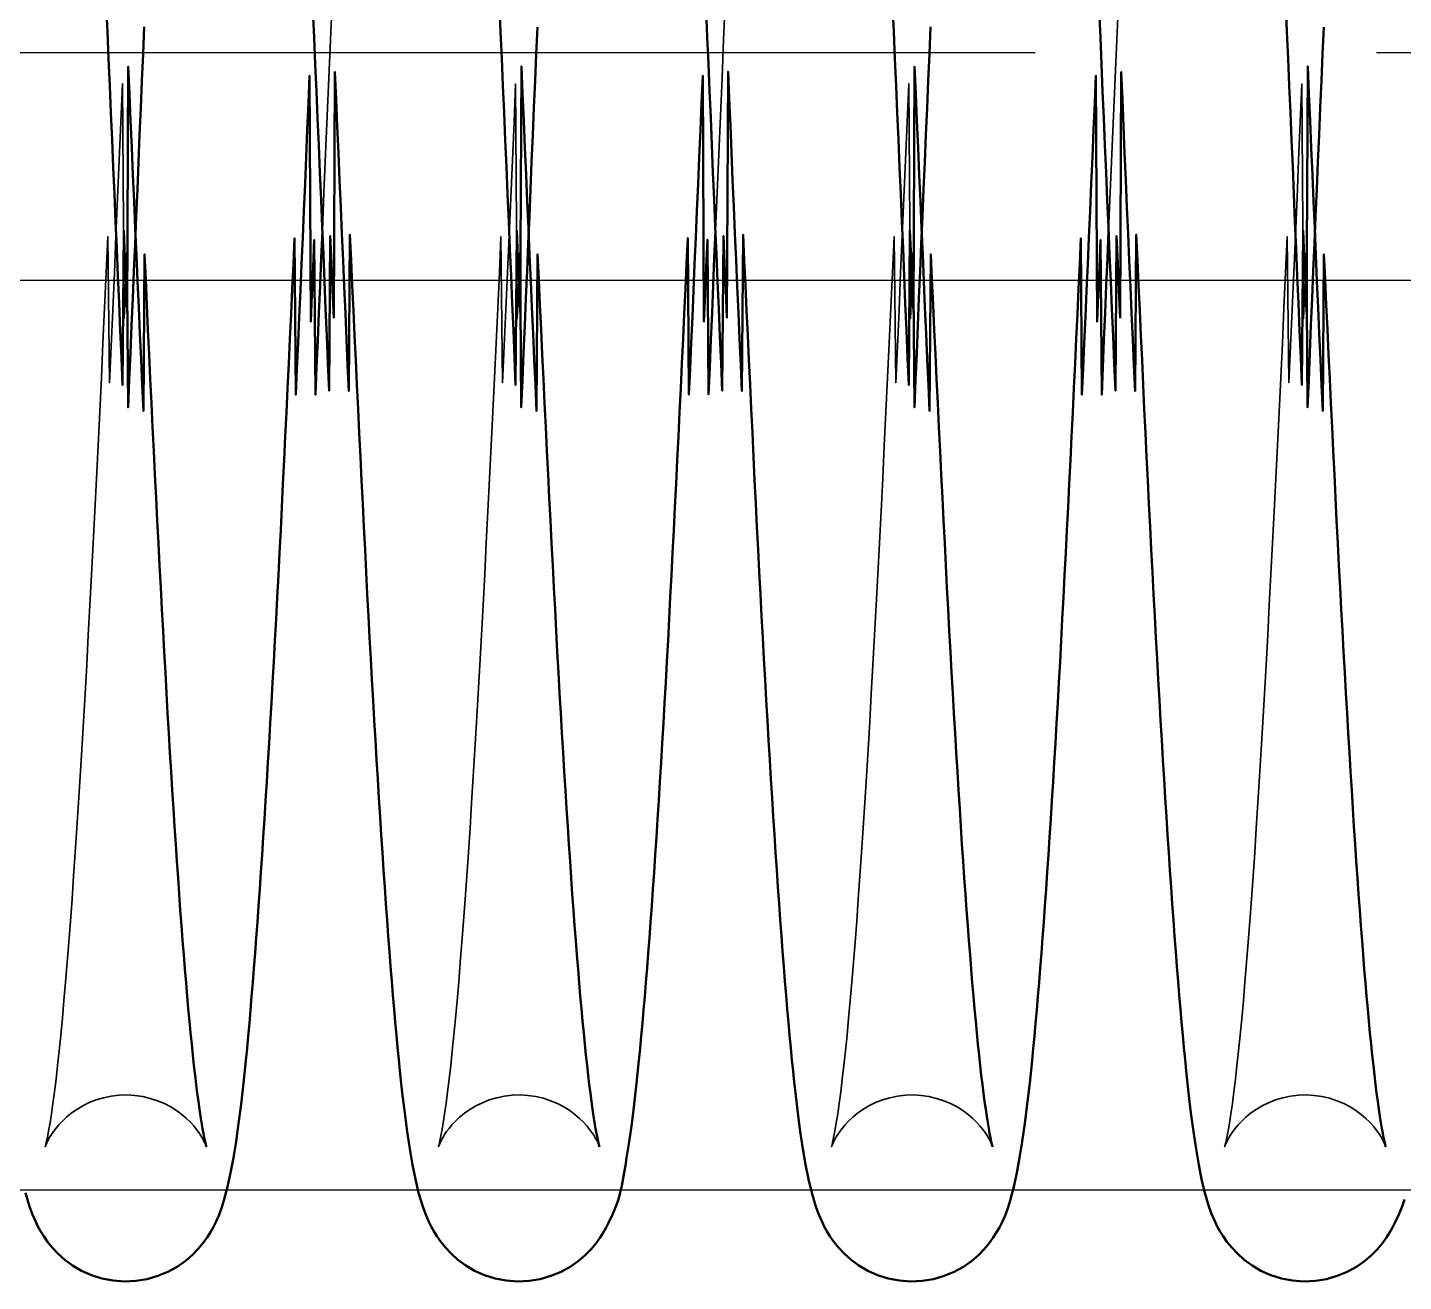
# Model space of a CAD drawing. Header units: millimetres. Extents: x 1448 to 104164, y -19509 to -89.
# Drawn here: x 81148.2 to 81208.6, y -3056.7 to -3001.5 of the extents above; entities that cross this region are included whole.
import ezdxf

# ---------------------------------------------------------------- set-up
doc = ezdxf.new("R2010")
doc.units = ezdxf.units.MM
doc.header["$LTSCALE"] = 60
doc.header["$MEASUREMENT"] = 0
doc.linetypes.add('CENTER', pattern=[2, 1.25, -0.25, 0.25, -0.25])
doc.layers.get('0').update_dxf_attribs({"linetype": 'CONTINUOUS'})
doc.layers.add('cen', color=14, linetype='CONTINUOUS')
doc.layers.add('가려진 것(ISO)', color=7, linetype='CONTINUOUS', lineweight=35)
doc.layers.add('가시적인 것(ISO)', color=7, linetype='CONTINUOUS', lineweight=50)

# ---------------------------------------------------------------- blocks, each defined once
blk = doc.blocks.new('토션스프링1')
at = {"layer": '가려진 것(ISO)', "flags": 128}
for points in [[(21462696.694, -50955456.939), (21462696.622, -50955458.591), (21462696.551, -50955460.254), (21462696.479, -50955461.926), (21462696.407, -50955463.606), (21462696.335, -50955465.292), (21462696.264, -50955466.982)], [(21462713.97, -50955456.936), (21462713.898, -50955458.59), (21462713.826, -50955460.254), (21462713.755, -50955461.927), (21462713.683, -50955463.607), (21462713.611, -50955465.293), (21462713.539, -50955466.981)], [(21462731.246, -50955456.939), (21462731.174, -50955458.591), (21462731.102, -50955460.254), (21462731.03, -50955461.926), (21462730.959, -50955463.606), (21462730.887, -50955465.292), (21462730.815, -50955466.982)], [(21462691.166, -50955507.244), (21462691.161, -50955507.229), (21462691.142, -50955507.177), (21462691.101, -50955507.083), (21462691.03, -50955506.94), (21462690.979, -50955506.847), (21462690.915, -50955506.739), (21462690.834, -50955506.617), (21462690.733, -50955506.478), (21462690.61, -50955506.326), (21462690.463, -50955506.163), (21462690.29, -50955505.994), (21462690.088, -50955505.822), (21462689.858, -50955505.652), (21462689.602, -50955505.491), (21462689.322, -50955505.344), (21462689.021, -50955505.217), (21462688.702, -50955505.114), (21462688.369, -50955505.035), (21462688.026, -50955504.985), (21462687.679, -50955504.965), (21462687.332, -50955504.976), (21462686.987, -50955505.017), (21462686.65, -50955505.086), (21462686.327, -50955505.182), (21462686.021, -50955505.303), (21462685.734, -50955505.445), (21462685.469, -50955505.602), (21462685.231, -50955505.768), (21462685.021, -50955505.94), (21462684.839, -50955506.111), (21462684.684, -50955506.277), (21462684.554, -50955506.432), (21462684.447, -50955506.572), (21462684.359, -50955506.699), (21462684.288, -50955506.811), (21462684.233, -50955506.91), (21462684.158, -50955507.065), (21462684.114, -50955507.166), (21462684.092, -50955507.224), (21462684.085, -50955507.244), (21462684.088, -50955507.234), (21462684.099, -50955507.197), (21462684.114, -50955507.137), (21462684.132, -50955507.056), (21462684.179, -50955506.837), (21462684.235, -50955506.547), (21462684.297, -50955506.195), (21462684.361, -50955505.788), (21462684.426, -50955505.333), (21462684.492, -50955504.827), (21462684.56, -50955504.272), (21462684.628, -50955503.671), (21462684.697, -50955503.023), (21462684.767, -50955502.331), (21462684.838, -50955501.596), (21462684.908, -50955500.819), (21462684.98, -50955500.001), (21462685.051, -50955499.144), (21462685.122, -50955498.25), (21462685.193, -50955497.319), (21462685.264, -50955496.353), (21462685.335, -50955495.347), (21462685.406, -50955494.304), (21462685.478, -50955493.225), (21462685.549, -50955492.111), (21462685.62, -50955490.962), (21462685.692, -50955489.781), (21462685.764, -50955488.569), (21462685.835, -50955487.327), (21462685.907, -50955486.056), (21462685.978, -50955484.757), (21462686.05, -50955483.432), (21462686.121, -50955482.082), (21462686.193, -50955480.705), (21462686.264, -50955479.3), (21462686.336, -50955477.869), (21462686.407, -50955476.413), (21462686.479, -50955474.934), (21462686.551, -50955473.433), (21462686.623, -50955471.913), (21462686.694, -50955470.373), (21462686.766, -50955468.817), (21462686.838, -50955467.245), (21462686.909, -50955473.659), (21462686.981, -50955472.061), (21462687.052, -50955470.451), (21462687.123, -50955468.826), (21462687.195, -50955467.186), (21462687.267, -50955465.534), (21462687.338, -50955463.871), (21462687.41, -50955462.2), (21462687.482, -50955460.521), (21462687.554, -50955470.836), (21462687.626, -50955469.147)], [(21462708.442, -50955507.244), (21462708.437, -50955507.229), (21462708.418, -50955507.177), (21462708.377, -50955507.083), (21462708.306, -50955506.94), (21462708.255, -50955506.847), (21462708.19, -50955506.739), (21462708.109, -50955506.616), (21462708.009, -50955506.478), (21462707.886, -50955506.325), (21462707.738, -50955506.162), (21462707.565, -50955505.993), (21462707.364, -50955505.821), (21462707.133, -50955505.652), (21462706.877, -50955505.491), (21462706.596, -50955505.344), (21462706.296, -50955505.217), (21462705.977, -50955505.113), (21462705.643, -50955505.035), (21462705.3, -50955504.985), (21462704.953, -50955504.965), (21462704.606, -50955504.976), (21462704.261, -50955505.017), (21462703.924, -50955505.087), (21462703.601, -50955505.183), (21462703.294, -50955505.304), (21462703.008, -50955505.445), (21462702.744, -50955505.603), (21462702.505, -50955505.77), (21462702.295, -50955505.941), (21462702.113, -50955506.112), (21462701.958, -50955506.278), (21462701.829, -50955506.433), (21462701.722, -50955506.574), (21462701.635, -50955506.702), (21462701.566, -50955506.815), (21462701.511, -50955506.913), (21462701.434, -50955507.065), (21462701.39, -50955507.166), (21462701.368, -50955507.223), (21462701.361, -50955507.244), (21462701.364, -50955507.234), (21462701.375, -50955507.197), (21462701.39, -50955507.136), (21462701.41, -50955507.055), (21462701.456, -50955506.836), (21462701.511, -50955506.549), (21462701.571, -50955506.199), (21462701.636, -50955505.792), (21462701.702, -50955505.333), (21462701.769, -50955504.828), (21462701.836, -50955504.275), (21462701.904, -50955503.674), (21462701.973, -50955503.027), (21462702.043, -50955502.336), (21462702.113, -50955501.601), (21462702.184, -50955500.825), (21462702.255, -50955500.007), (21462702.326, -50955499.15), (21462702.397, -50955498.254), (21462702.468, -50955497.322), (21462702.54, -50955496.353), (21462702.611, -50955495.35), (21462702.682, -50955494.31), (21462702.753, -50955493.232), (21462702.824, -50955492.119), (21462702.896, -50955490.971), (21462702.967, -50955489.79), (21462703.039, -50955488.577), (21462703.111, -50955487.333), (21462703.182, -50955486.061), (21462703.254, -50955484.76), (21462703.326, -50955483.433), (21462703.397, -50955482.08), (21462703.468, -50955480.703), (21462703.54, -50955479.301), (21462703.611, -50955477.873), (21462703.683, -50955476.418), (21462703.755, -50955474.94), (21462703.826, -50955473.44), (21462703.898, -50955471.919), (21462703.97, -50955470.378), (21462704.042, -50955468.82), (21462704.113, -50955467.246), (21462704.185, -50955473.657), (21462704.257, -50955472.056), (21462704.328, -50955470.443), (21462704.399, -50955468.82), (21462704.471, -50955467.183), (21462704.543, -50955465.534), (21462704.614, -50955463.872), (21462704.686, -50955462.202), (21462704.758, -50955460.523), (21462704.83, -50955470.837), (21462704.901, -50955469.147)], [(21462725.718, -50955507.244), (21462725.713, -50955507.229), (21462725.693, -50955507.177), (21462725.652, -50955507.083), (21462725.582, -50955506.94), (21462725.531, -50955506.847), (21462725.466, -50955506.739), (21462725.385, -50955506.617), (21462725.285, -50955506.478), (21462725.162, -50955506.326), (21462725.015, -50955506.163), (21462724.842, -50955505.994), (21462724.64, -50955505.822), (21462724.409, -50955505.652), (21462724.153, -50955505.491), (21462723.873, -50955505.344), (21462723.573, -50955505.217), (21462723.254, -50955505.114), (21462722.92, -50955505.035), (21462722.578, -50955504.985), (21462722.231, -50955504.965), (21462721.883, -50955504.976), (21462721.539, -50955505.017), (21462721.202, -50955505.086), (21462720.878, -50955505.182), (21462720.572, -50955505.303), (21462720.285, -50955505.445), (21462720.021, -50955505.602), (21462719.782, -50955505.768), (21462719.573, -50955505.94), (21462719.39, -50955506.111), (21462719.235, -50955506.277), (21462719.105, -50955506.432), (21462718.998, -50955506.572), (21462718.91, -50955506.699), (21462718.84, -50955506.811), (21462718.785, -50955506.91), (21462718.709, -50955507.065), (21462718.666, -50955507.166), (21462718.644, -50955507.224), (21462718.637, -50955507.244), (21462718.64, -50955507.234), (21462718.65, -50955507.197), (21462718.665, -50955507.137), (21462718.684, -50955507.056), (21462718.731, -50955506.837), (21462718.787, -50955506.547), (21462718.849, -50955506.195), (21462718.913, -50955505.788), (21462718.978, -50955505.333), (21462719.044, -50955504.827), (21462719.111, -50955504.272), (21462719.18, -50955503.671), (21462719.249, -50955503.023), (21462719.319, -50955502.331), (21462719.389, -50955501.596), (21462719.46, -50955500.819), (21462719.531, -50955500.001), (21462719.602, -50955499.144), (21462719.674, -50955498.25), (21462719.745, -50955497.319), (21462719.816, -50955496.353), (21462719.886, -50955495.347), (21462719.958, -50955494.304), (21462720.029, -50955493.225), (21462720.1, -50955492.111), (21462720.172, -50955490.962), (21462720.244, -50955489.781), (21462720.315, -50955488.569), (21462720.387, -50955487.327), (21462720.458, -50955486.056), (21462720.53, -50955484.757), (21462720.601, -50955483.432), (21462720.673, -50955482.082), (21462720.744, -50955480.705), (21462720.816, -50955479.3), (21462720.887, -50955477.869), (21462720.959, -50955476.413), (21462721.031, -50955474.934), (21462721.102, -50955473.433), (21462721.174, -50955471.913), (21462721.246, -50955470.373), (21462721.318, -50955468.817), (21462721.389, -50955467.245), (21462721.461, -50955473.659), (21462721.532, -50955472.061), (21462721.604, -50955470.451), (21462721.675, -50955468.826), (21462721.747, -50955467.186), (21462721.818, -50955465.534), (21462721.89, -50955463.871), (21462721.962, -50955462.2), (21462722.034, -50955460.521), (21462722.105, -50955470.836), (21462722.177, -50955469.147)], [(21462742.993, -50955507.244), (21462742.988, -50955507.229), (21462742.969, -50955507.177), (21462742.928, -50955507.083), (21462742.858, -50955506.94), (21462742.806, -50955506.847), (21462742.742, -50955506.739), (21462742.661, -50955506.616), (21462742.56, -50955506.478), (21462742.437, -50955506.325), (21462742.29, -50955506.162), (21462742.116, -50955505.993), (21462741.915, -50955505.821), (21462741.685, -50955505.652), (21462741.428, -50955505.491), (21462741.148, -50955505.344), (21462740.847, -50955505.217), (21462740.528, -50955505.113), (21462740.195, -50955505.035), (21462739.852, -50955504.985), (21462739.504, -50955504.965), (21462739.157, -50955504.976), (21462738.813, -50955505.017), (21462738.476, -50955505.087), (21462738.152, -50955505.183), (21462737.846, -50955505.304), (21462737.559, -50955505.445), (21462737.295, -50955505.603), (21462737.057, -50955505.77), (21462736.847, -50955505.941), (21462736.665, -50955506.112), (21462736.51, -50955506.278), (21462736.38, -50955506.433), (21462736.274, -50955506.574), (21462736.187, -50955506.702), (21462736.117, -50955506.815), (21462736.062, -50955506.913), (21462735.986, -50955507.065), (21462735.942, -50955507.166), (21462735.92, -50955507.223), (21462735.913, -50955507.244), (21462735.916, -50955507.234), (21462735.926, -50955507.197), (21462735.942, -50955507.136), (21462735.961, -50955507.055), (21462736.008, -50955506.836), (21462736.062, -50955506.549), (21462736.123, -50955506.199), (21462736.187, -50955505.792), (21462736.254, -50955505.333), (21462736.32, -50955504.828), (21462736.388, -50955504.275), (21462736.456, -50955503.674), (21462736.525, -50955503.027), (21462736.595, -50955502.336), (21462736.665, -50955501.601), (21462736.735, -50955500.825), (21462736.806, -50955500.007), (21462736.878, -50955499.15), (21462736.949, -50955498.254), (21462737.02, -50955497.322), (21462737.091, -50955496.353), (21462737.162, -50955495.35), (21462737.233, -50955494.31), (21462737.304, -50955493.232), (21462737.376, -50955492.119), (21462737.447, -50955490.971), (21462737.519, -50955489.79), (21462737.59, -50955488.577), (21462737.662, -50955487.333), (21462737.734, -50955486.061), (21462737.805, -50955484.76), (21462737.877, -50955483.433), (21462737.949, -50955482.08), (21462738.02, -50955480.703), (21462738.091, -50955479.301), (21462738.163, -50955477.873), (21462738.234, -50955476.418), (21462738.306, -50955474.94), (21462738.378, -50955473.44), (21462738.449, -50955471.919), (21462738.521, -50955470.378), (21462738.593, -50955468.82), (21462738.665, -50955467.246), (21462738.736, -50955473.657), (21462738.808, -50955472.056), (21462738.88, -50955470.443), (21462738.951, -50955468.82), (21462739.022, -50955467.183), (21462739.094, -50955465.534), (21462739.166, -50955463.872), (21462739.237, -50955462.202), (21462739.309, -50955460.523), (21462739.381, -50955470.837), (21462739.453, -50955469.147)]]:
    blk.add_lwpolyline(points, dxfattribs=at)
at = {"layer": '가시적인 것(ISO)', "flags": 128}
for points in [[(21462686.77, -50955457.062), (21462686.821, -50955458.238), (21462686.872, -50955459.419), (21462686.923, -50955460.603), (21462686.974, -50955461.792), (21462687.025, -50955462.983), (21462687.076, -50955464.177), (21462687.127, -50955465.372), (21462687.178, -50955466.569), (21462687.228, -50955467.766), (21462687.279, -50955468.964), (21462687.33, -50955470.161), (21462687.381, -50955471.359), (21462687.431, -50955472.559), (21462687.482, -50955473.761), (21462687.533, -50955466.962), (21462687.584, -50955468.164), (21462687.635, -50955469.365), (21462687.686, -50955470.564), (21462687.737, -50955459.762), (21462687.788, -50955460.956), (21462687.839, -50955462.148), (21462687.89, -50955463.336), (21462687.941, -50955464.519), (21462687.992, -50955465.698), (21462688.042, -50955466.871), (21462688.093, -50955468.037), (21462688.144, -50955469.197), (21462688.195, -50955470.349), (21462688.245, -50955471.494), (21462688.296, -50955472.634), (21462688.347, -50955473.768), (21462688.398, -50955474.895), (21462688.449, -50955468.016), (21462688.5, -50955469.129), (21462688.55, -50955470.234), (21462688.601, -50955471.33), (21462688.652, -50955472.417), (21462688.703, -50955473.494), (21462688.754, -50955474.561), (21462688.805, -50955475.618), (21462688.856, -50955476.662), (21462688.907, -50955477.695), (21462688.958, -50955478.715), (21462689.008, -50955479.722), (21462689.059, -50955480.716), (21462689.11, -50955481.695), (21462689.16, -50955482.662), (21462689.211, -50955483.616), (21462689.262, -50955484.558), (21462689.313, -50955485.486), (21462689.364, -50955486.401), (21462689.414, -50955487.302), (21462689.465, -50955488.187), (21462689.516, -50955489.058), (21462689.567, -50955489.913), (21462689.618, -50955490.752), (21462689.669, -50955491.575), (21462689.719, -50955492.38), (21462689.77, -50955493.168), (21462689.82, -50955493.939), (21462689.871, -50955494.69), (21462689.921, -50955495.423), (21462689.972, -50955496.137), (21462690.022, -50955496.834), (21462690.073, -50955497.512), (21462690.123, -50955498.172), (21462690.173, -50955498.813), (21462690.224, -50955499.434), (21462690.274, -50955500.037), (21462690.324, -50955500.619), (21462690.374, -50955501.181), (21462690.424, -50955501.721), (21462690.474, -50955502.241), (21462690.523, -50955502.739), (21462690.572, -50955503.214), (21462690.621, -50955503.667), (21462690.67, -50955504.097), (21462690.718, -50955504.505), (21462690.767, -50955504.89), (21462690.814, -50955505.251), (21462690.861, -50955505.587), (21462690.907, -50955505.898), (21462690.952, -50955506.18), (21462690.994, -50955506.435), (21462691.035, -50955506.66), (21462691.073, -50955506.854), (21462691.108, -50955507.014), (21462691.137, -50955507.137), (21462691.158, -50955507.216), (21462691.166, -50955507.244)], [(21462687.626, -50955469.147), (21462687.677, -50955467.947), (21462687.727, -50955474.745), (21462687.778, -50955473.544), (21462687.829, -50955472.344), (21462687.88, -50955471.145), (21462687.93, -50955469.947), (21462687.981, -50955468.75), (21462688.032, -50955467.551), (21462688.083, -50955466.353), (21462688.134, -50955465.156), (21462688.185, -50955463.96), (21462688.235, -50955462.766), (21462688.286, -50955461.575), (21462688.337, -50955460.387), (21462688.388, -50955459.203), (21462688.439, -50955458.023)], [(21462704.046, -50955457.057), (21462704.097, -50955458.232), (21462704.148, -50955459.413), (21462704.199, -50955460.597), (21462704.249, -50955461.786), (21462704.301, -50955462.978), (21462704.351, -50955464.173), (21462704.402, -50955465.37), (21462704.453, -50955466.568), (21462704.504, -50955467.767), (21462704.555, -50955468.966), (21462704.606, -50955470.165), (21462704.656, -50955471.363), (21462704.707, -50955472.561), (21462704.758, -50955473.761), (21462704.809, -50955466.961), (21462704.859, -50955468.161), (21462704.91, -50955469.361), (21462704.961, -50955470.559), (21462705.012, -50955459.756), (21462705.063, -50955460.951), (21462705.114, -50955462.142), (21462705.165, -50955463.331), (21462705.216, -50955464.515), (21462705.267, -50955465.694), (21462705.318, -50955466.868), (21462705.369, -50955468.036), (21462705.42, -50955469.198), (21462705.471, -50955470.352), (21462705.521, -50955471.499), (21462705.572, -50955472.637), (21462705.623, -50955473.77), (21462705.673, -50955474.895), (21462705.724, -50955468.014), (21462705.775, -50955469.126), (21462705.826, -50955470.23), (21462705.877, -50955471.326), (21462705.928, -50955472.413), (21462705.979, -50955473.49), (21462706.03, -50955474.557), (21462706.081, -50955475.613), (21462706.132, -50955476.659), (21462706.183, -50955477.692), (21462706.233, -50955478.714), (21462706.284, -50955479.722), (21462706.335, -50955480.718), (21462706.386, -50955481.699), (21462706.436, -50955482.666), (21462706.487, -50955483.619), (21462706.538, -50955484.559), (21462706.588, -50955485.486), (21462706.639, -50955486.4), (21462706.69, -50955487.3), (21462706.741, -50955488.185), (21462706.792, -50955489.055), (21462706.842, -50955489.91), (21462706.893, -50955490.749), (21462706.944, -50955491.572), (21462706.995, -50955492.378), (21462707.046, -50955493.166), (21462707.096, -50955493.937), (21462707.147, -50955494.69), (21462707.197, -50955495.425), (21462707.248, -50955496.14), (21462707.298, -50955496.836), (21462707.348, -50955497.513), (21462707.399, -50955498.172), (21462707.449, -50955498.813), (21462707.499, -50955499.434), (21462707.55, -50955500.036), (21462707.6, -50955500.618), (21462707.65, -50955501.18), (21462707.7, -50955501.72), (21462707.749, -50955502.24), (21462707.799, -50955502.738), (21462707.848, -50955503.214), (21462707.897, -50955503.667), (21462707.946, -50955504.098), (21462707.994, -50955504.505), (21462708.042, -50955504.889), (21462708.09, -50955505.25), (21462708.137, -50955505.587), (21462708.183, -50955505.897), (21462708.228, -50955506.181), (21462708.27, -50955506.435), (21462708.311, -50955506.66), (21462708.349, -50955506.854), (21462708.383, -50955507.014), (21462708.412, -50955507.137), (21462708.433, -50955507.216), (21462708.442, -50955507.244)], [(21462704.901, -50955469.147), (21462704.952, -50955467.946), (21462705.003, -50955474.743), (21462705.054, -50955473.54), (21462705.105, -50955472.338), (21462705.156, -50955471.136), (21462705.207, -50955469.936), (21462705.257, -50955468.738), (21462705.308, -50955467.543), (21462705.359, -50955466.347), (21462705.41, -50955465.152), (21462705.46, -50955463.958), (21462705.511, -50955462.766), (21462705.562, -50955461.575), (21462705.613, -50955460.388), (21462705.664, -50955459.204), (21462705.715, -50955458.024)], [(21462721.322, -50955457.062), (21462721.373, -50955458.238), (21462721.424, -50955459.419), (21462721.475, -50955460.603), (21462721.525, -50955461.792), (21462721.576, -50955462.983), (21462721.627, -50955464.177), (21462721.678, -50955465.372), (21462721.729, -50955466.569), (21462721.78, -50955467.766), (21462721.831, -50955468.964), (21462721.881, -50955470.161), (21462721.932, -50955471.359), (21462721.983, -50955472.559), (21462722.034, -50955473.761), (21462722.085, -50955466.962), (21462722.135, -50955468.164), (21462722.186, -50955469.365), (21462722.237, -50955470.564), (21462722.288, -50955459.762), (21462722.339, -50955460.956), (21462722.39, -50955462.148), (21462722.441, -50955463.336), (21462722.492, -50955464.519), (21462722.543, -50955465.698), (21462722.594, -50955466.871), (21462722.645, -50955468.037), (21462722.695, -50955469.197), (21462722.746, -50955470.349), (21462722.797, -50955471.494), (21462722.848, -50955472.634), (21462722.898, -50955473.768), (21462722.949, -50955474.895), (21462723, -50955468.016), (21462723.051, -50955469.129), (21462723.102, -50955470.234), (21462723.153, -50955471.33), (21462723.204, -50955472.417), (21462723.255, -50955473.494), (21462723.306, -50955474.561), (21462723.357, -50955475.618), (21462723.408, -50955476.662), (21462723.458, -50955477.695), (21462723.509, -50955478.715), (21462723.56, -50955479.722), (21462723.611, -50955480.716), (21462723.661, -50955481.695), (21462723.712, -50955482.662), (21462723.763, -50955483.616), (21462723.813, -50955484.558), (21462723.864, -50955485.486), (21462723.915, -50955486.401), (21462723.966, -50955487.302), (21462724.017, -50955488.187), (21462724.068, -50955489.058), (21462724.118, -50955489.913), (21462724.169, -50955490.752), (21462724.22, -50955491.575), (21462724.271, -50955492.38), (21462724.321, -50955493.168), (21462724.372, -50955493.939), (21462724.423, -50955494.69), (21462724.473, -50955495.423), (21462724.523, -50955496.137), (21462724.574, -50955496.834), (21462724.624, -50955497.512), (21462724.674, -50955498.172), (21462724.725, -50955498.813), (21462724.775, -50955499.434), (21462724.826, -50955500.037), (21462724.876, -50955500.619), (21462724.926, -50955501.181), (21462724.976, -50955501.721), (21462725.025, -50955502.241), (21462725.075, -50955502.739), (21462725.124, -50955503.214), (21462725.173, -50955503.667), (21462725.221, -50955504.097), (21462725.27, -50955504.505), (21462725.318, -50955504.89), (21462725.366, -50955505.251), (21462725.413, -50955505.587), (21462725.459, -50955505.898), (21462725.503, -50955506.18), (21462725.546, -50955506.435), (21462725.586, -50955506.66), (21462725.625, -50955506.854), (21462725.659, -50955507.014), (21462725.688, -50955507.137), (21462725.709, -50955507.216), (21462725.718, -50955507.244)], [(21462722.177, -50955469.147), (21462722.228, -50955467.947), (21462722.279, -50955474.745), (21462722.33, -50955473.544), (21462722.381, -50955472.344), (21462722.431, -50955471.145), (21462722.482, -50955469.947), (21462722.533, -50955468.75), (21462722.583, -50955467.551), (21462722.634, -50955466.353), (21462722.685, -50955465.156), (21462722.736, -50955463.96), (21462722.787, -50955462.766), (21462722.838, -50955461.575), (21462722.889, -50955460.387), (21462722.94, -50955459.203), (21462722.991, -50955458.023)], [(21462738.597, -50955457.057), (21462738.648, -50955458.232), (21462738.699, -50955459.413), (21462738.75, -50955460.597), (21462738.801, -50955461.786), (21462738.852, -50955462.978), (21462738.903, -50955464.173), (21462738.954, -50955465.37), (21462739.005, -50955466.568), (21462739.056, -50955467.767), (21462739.106, -50955468.966), (21462739.157, -50955470.165), (21462739.208, -50955471.363), (21462739.259, -50955472.561), (21462739.309, -50955473.761), (21462739.36, -50955466.961), (21462739.411, -50955468.161), (21462739.462, -50955469.361), (21462739.513, -50955470.559), (21462739.564, -50955459.756), (21462739.615, -50955460.951), (21462739.666, -50955462.142), (21462739.717, -50955463.331), (21462739.768, -50955464.515), (21462739.819, -50955465.694), (21462739.87, -50955466.868), (21462739.92, -50955468.036), (21462739.971, -50955469.198), (21462740.022, -50955470.352), (21462740.073, -50955471.499), (21462740.123, -50955472.637), (21462740.174, -50955473.77), (21462740.225, -50955474.895), (21462740.276, -50955468.014), (21462740.327, -50955469.126), (21462740.378, -50955470.23), (21462740.428, -50955471.326), (21462740.479, -50955472.413), (21462740.53, -50955473.49), (21462740.581, -50955474.557), (21462740.632, -50955475.613), (21462740.683, -50955476.659), (21462740.734, -50955477.692), (21462740.785, -50955478.714), (21462740.836, -50955479.722), (21462740.887, -50955480.718), (21462740.937, -50955481.699), (21462740.988, -50955482.666), (21462741.039, -50955483.619), (21462741.089, -50955484.559), (21462741.14, -50955485.486), (21462741.191, -50955486.4), (21462741.242, -50955487.3), (21462741.292, -50955488.185), (21462741.343, -50955489.055), (21462741.394, -50955489.91), (21462741.445, -50955490.749), (21462741.496, -50955491.572), (21462741.546, -50955492.378), (21462741.597, -50955493.166), (21462741.648, -50955493.937), (21462741.698, -50955494.69), (21462741.749, -50955495.425), (21462741.799, -50955496.14), (21462741.85, -50955496.836), (21462741.9, -50955497.513), (21462741.95, -50955498.172), (21462742.001, -50955498.813), (21462742.051, -50955499.434), (21462742.101, -50955500.036), (21462742.151, -50955500.618), (21462742.201, -50955501.18), (21462742.251, -50955501.72), (21462742.301, -50955502.24), (21462742.35, -50955502.738), (21462742.4, -50955503.214), (21462742.449, -50955503.667), (21462742.497, -50955504.098), (21462742.545, -50955504.505), (21462742.593, -50955504.889), (21462742.641, -50955505.25), (21462742.688, -50955505.587), (21462742.734, -50955505.897), (21462742.779, -50955506.181), (21462742.822, -50955506.435), (21462742.862, -50955506.66), (21462742.9, -50955506.854), (21462742.935, -50955507.014), (21462742.964, -50955507.137), (21462742.985, -50955507.216), (21462742.993, -50955507.244)], [(21462739.453, -50955469.147), (21462739.504, -50955467.946), (21462739.555, -50955474.743), (21462739.606, -50955473.54), (21462739.657, -50955472.338), (21462739.707, -50955471.136), (21462739.758, -50955469.936), (21462739.809, -50955468.738), (21462739.86, -50955467.543), (21462739.91, -50955466.347), (21462739.961, -50955465.152), (21462740.012, -50955463.958), (21462740.063, -50955462.766), (21462740.114, -50955461.575), (21462740.165, -50955460.388), (21462740.216, -50955459.204), (21462740.267, -50955458.024)], [(21462696.264, -50955466.982), (21462696.213, -50955468.182), (21462696.162, -50955469.384), (21462696.111, -50955470.585), (21462696.06, -50955471.786), (21462696.009, -50955472.986), (21462695.959, -50955474.184), (21462695.908, -50955467.38), (21462695.857, -50955468.578), (21462695.806, -50955469.775), (21462695.756, -50955470.971), (21462695.705, -50955460.166), (21462695.654, -50955461.359), (21462695.603, -50955462.55), (21462695.552, -50955463.738), (21462695.501, -50955464.921), (21462695.45, -50955466.101), (21462695.399, -50955467.276), (21462695.348, -50955468.445), (21462695.297, -50955469.608), (21462695.246, -50955470.765), (21462695.195, -50955471.914), (21462695.145, -50955473.055), (21462695.094, -50955474.188), (21462695.043, -50955467.312), (21462694.992, -50955468.428), (21462694.942, -50955469.537), (21462694.891, -50955470.639), (21462694.84, -50955471.733), (21462694.789, -50955472.819), (21462694.738, -50955473.895), (21462694.687, -50955474.962), (21462694.636, -50955476.019), (21462694.585, -50955477.065), (21462694.534, -50955478.1), (21462694.483, -50955479.124), (21462694.432, -50955480.136), (21462694.381, -50955481.134), (21462694.33, -50955482.12), (21462694.279, -50955483.092), (21462694.229, -50955484.049), (21462694.178, -50955484.992), (21462694.127, -50955485.92), (21462694.076, -50955486.835), (21462694.025, -50955487.736), (21462693.975, -50955488.623), (21462693.924, -50955489.496), (21462693.873, -50955490.355), (21462693.822, -50955491.198), (21462693.77, -50955492.027), (21462693.719, -50955492.839), (21462693.668, -50955493.636), (21462693.617, -50955494.416), (21462693.566, -50955495.179), (21462693.514, -50955495.925), (21462693.463, -50955496.654), (21462693.412, -50955497.364), (21462693.361, -50955498.057), (21462693.31, -50955498.731), (21462693.258, -50955499.385), (21462693.207, -50955500.021), (21462693.156, -50955500.638), (21462693.105, -50955501.236), (21462693.055, -50955501.815), (21462693.004, -50955502.377), (21462692.953, -50955502.92), (21462692.901, -50955503.445), (21462692.797, -50955504.441), (21462692.692, -50955505.366), (21462692.583, -50955506.223), (21462692.471, -50955507.011), (21462692.355, -50955507.733), (21462692.234, -50955508.389), (21462692.102, -50955508.999), (21462691.94, -50955509.597), (21462691.844, -50955509.904), (21462691.726, -50955510.23), (21462691.565, -50955510.591), (21462691.463, -50955510.79), (21462691.341, -50955511.002), (21462691.196, -50955511.232), (21462691.018, -50955511.478), (21462690.803, -50955511.735), (21462690.543, -50955512.001), (21462690.235, -50955512.264), (21462689.88, -50955512.513), (21462689.476, -50955512.736), (21462689.035, -50955512.921), (21462688.564, -50955513.059), (21462688.072, -50955513.14), (21462687.568, -50955513.163), (21462687.067, -50955513.127), (21462686.579, -50955513.032), (21462686.113, -50955512.883), (21462685.68, -50955512.689), (21462685.289, -50955512.46), (21462684.943, -50955512.205), (21462684.645, -50955511.94), (21462684.396, -50955511.676), (21462684.19, -50955511.42), (21462684.02, -50955511.178), (21462683.881, -50955510.952), (21462683.765, -50955510.743), (21462683.668, -50955510.548), (21462683.516, -50955510.193), (21462683.396, -50955509.868), (21462683.215, -50955509.263)], [(21462713.539, -50955466.981), (21462713.488, -50955468.181), (21462713.437, -50955469.381), (21462713.387, -50955470.581), (21462713.336, -50955471.78), (21462713.285, -50955472.977), (21462713.235, -50955474.175), (21462713.184, -50955467.374), (21462713.133, -50955468.573), (21462713.082, -50955469.772), (21462713.031, -50955470.97), (21462712.98, -50955460.166), (21462712.929, -50955461.36), (21462712.878, -50955462.551), (21462712.827, -50955463.739), (21462712.776, -50955464.923), (21462712.726, -50955466.102), (21462712.675, -50955467.276), (21462712.624, -50955468.445), (21462712.573, -50955469.607), (21462712.522, -50955470.761), (21462712.471, -50955471.909), (21462712.421, -50955473.048), (21462712.37, -50955474.179), (21462712.319, -50955467.304), (21462712.268, -50955468.422), (21462712.218, -50955469.533), (21462712.167, -50955470.636), (21462712.116, -50955471.732), (21462712.065, -50955472.818), (21462712.014, -50955473.895), (21462711.963, -50955474.963), (21462711.912, -50955476.02), (21462711.861, -50955477.066), (21462711.81, -50955478.101), (21462711.759, -50955479.125), (21462711.708, -50955480.135), (21462711.657, -50955481.133), (21462711.606, -50955482.117), (21462711.555, -50955483.087), (21462711.505, -50955484.043), (21462711.454, -50955484.985), (21462711.403, -50955485.914), (21462711.352, -50955486.83), (21462711.301, -50955487.732), (21462711.25, -50955488.621), (21462711.199, -50955489.495), (21462711.148, -50955490.354), (21462711.097, -50955491.198), (21462711.046, -50955492.027), (21462710.995, -50955492.84), (21462710.944, -50955493.637), (21462710.893, -50955494.417), (21462710.841, -50955495.18), (21462710.79, -50955495.925), (21462710.739, -50955496.653), (21462710.688, -50955497.363), (21462710.637, -50955498.054), (21462710.586, -50955498.726), (21462710.535, -50955499.38), (21462710.484, -50955500.015), (21462710.433, -50955500.632), (21462710.382, -50955501.231), (21462710.331, -50955501.812), (21462710.279, -50955502.375), (21462710.228, -50955502.92), (21462710.176, -50955503.446), (21462710.071, -50955504.446), (21462709.965, -50955505.374), (21462709.856, -50955506.232), (21462709.745, -50955507.018), (21462709.631, -50955507.733), (21462709.579, -50955508.059), (21462709.532, -50955508.367), (21462709.426, -50955508.956), (21462709.357, -50955509.251), (21462709.27, -50955509.554), (21462709.158, -50955509.874), (21462709.017, -50955510.216), (21462708.841, -50955510.588), (21462708.738, -50955510.788), (21462708.618, -50955511.002), (21462708.472, -50955511.234), (21462708.294, -50955511.479), (21462708.078, -50955511.736), (21462707.818, -50955512.001), (21462707.51, -50955512.264), (21462707.155, -50955512.513), (21462706.753, -50955512.736), (21462706.31, -50955512.921), (21462705.839, -50955513.059), (21462705.348, -50955513.14), (21462704.844, -50955513.163), (21462704.343, -50955513.127), (21462703.855, -50955513.032), (21462703.389, -50955512.883), (21462702.955, -50955512.689), (21462702.564, -50955512.46), (21462702.219, -50955512.206), (21462701.921, -50955511.94), (21462701.672, -50955511.675), (21462701.465, -50955511.42), (21462701.296, -50955511.178), (21462701.156, -50955510.952), (21462701.041, -50955510.743), (21462700.944, -50955510.548), (21462700.791, -50955510.193), (21462700.673, -50955509.869), (21462700.49, -50955509.262), (21462700.35, -50955508.665), (21462700.224, -50955508.03), (21462700.105, -50955507.335), (21462699.991, -50955506.578), (21462699.883, -50955505.757), (21462699.777, -50955504.868), (21462699.674, -50955503.91), (21462699.623, -50955503.403), (21462699.572, -50955502.878), (21462699.521, -50955502.334), (21462699.469, -50955501.77), (21462699.418, -50955501.187), (21462699.366, -50955500.584), (21462699.315, -50955499.962), (21462699.263, -50955499.32), (21462699.212, -50955498.659), (21462699.161, -50955497.979), (21462699.109, -50955497.281), (21462699.058, -50955496.566), (21462699.006, -50955495.833), (21462698.955, -50955495.082), (21462698.904, -50955494.315), (21462698.852, -50955493.531), (21462698.801, -50955492.731), (21462698.75, -50955491.915), (21462698.699, -50955491.084), (21462698.647, -50955490.237), (21462698.596, -50955489.376), (21462698.545, -50955488.501), (21462698.494, -50955487.611), (21462698.444, -50955486.708), (21462698.393, -50955485.791), (21462698.342, -50955484.861), (21462698.291, -50955483.917), (21462698.24, -50955482.957), (21462698.19, -50955481.984), (21462698.139, -50955480.996), (21462698.088, -50955479.996), (21462698.037, -50955478.982), (21462697.986, -50955477.957), (21462697.935, -50955476.92), (21462697.884, -50955475.872), (21462697.833, -50955474.813), (21462697.782, -50955473.745), (21462697.731, -50955472.667), (21462697.68, -50955471.579), (21462697.629, -50955470.484), (21462697.578, -50955469.38), (21462697.527, -50955468.269), (21462697.477, -50955467.151), (21462697.426, -50955474.027), (21462697.375, -50955472.893), (21462697.324, -50955471.752), (21462697.274, -50955470.602), (21462697.223, -50955469.445), (21462697.172, -50955468.281), (21462697.121, -50955467.111), (21462697.07, -50955465.936), (21462697.019, -50955464.756), (21462696.968, -50955463.571), (21462696.917, -50955462.383), (21462696.866, -50955461.191), (21462696.815, -50955459.997), (21462696.764, -50955470.801), (21462696.713, -50955469.604), (21462696.663, -50955468.406), (21462696.612, -50955467.208), (21462696.561, -50955474.011), (21462696.51, -50955472.814), (21462696.46, -50955471.615), (21462696.409, -50955470.414), (21462696.358, -50955469.213), (21462696.307, -50955468.013), (21462696.256, -50955466.812), (21462696.205, -50955465.613), (21462696.154, -50955464.416), (21462696.103, -50955463.221), (21462696.052, -50955462.029), (21462696.001, -50955460.841), (21462695.951, -50955459.657), (21462695.9, -50955458.479), (21462695.849, -50955457.305)], [(21462730.815, -50955466.982), (21462730.764, -50955468.182), (21462730.713, -50955469.384), (21462730.662, -50955470.585), (21462730.611, -50955471.786), (21462730.561, -50955472.986), (21462730.51, -50955474.184), (21462730.459, -50955467.38), (21462730.409, -50955468.578), (21462730.358, -50955469.775), (21462730.307, -50955470.971), (21462730.256, -50955460.166), (21462730.205, -50955461.359), (21462730.154, -50955462.55), (21462730.103, -50955463.738), (21462730.052, -50955464.921), (21462730.001, -50955466.101), (21462729.95, -50955467.276), (21462729.899, -50955468.445), (21462729.849, -50955469.608), (21462729.798, -50955470.765), (21462729.747, -50955471.914), (21462729.696, -50955473.055), (21462729.645, -50955474.188), (21462729.595, -50955467.312), (21462729.544, -50955468.428), (21462729.493, -50955469.537), (21462729.442, -50955470.639), (21462729.391, -50955471.733), (21462729.341, -50955472.819), (21462729.29, -50955473.895), (21462729.239, -50955474.962), (21462729.188, -50955476.019), (21462729.137, -50955477.065), (21462729.086, -50955478.1), (21462729.035, -50955479.124), (21462728.984, -50955480.136), (21462728.933, -50955481.134), (21462728.882, -50955482.12), (21462728.831, -50955483.092), (21462728.78, -50955484.049), (21462728.729, -50955484.992), (21462728.679, -50955485.92), (21462728.628, -50955486.835), (21462728.577, -50955487.736), (21462728.526, -50955488.623), (21462728.475, -50955489.496), (21462728.424, -50955490.355), (21462728.373, -50955491.198), (21462728.322, -50955492.027), (21462728.271, -50955492.839), (21462728.22, -50955493.636), (21462728.168, -50955494.416), (21462728.117, -50955495.179), (21462728.066, -50955495.925), (21462728.015, -50955496.654), (21462727.964, -50955497.364), (21462727.912, -50955498.057), (21462727.861, -50955498.731), (21462727.81, -50955499.385), (21462727.759, -50955500.021), (21462727.708, -50955500.638), (21462727.657, -50955501.236), (21462727.606, -50955501.815), (21462727.555, -50955502.377), (21462727.504, -50955502.92), (21462727.453, -50955503.445), (21462727.349, -50955504.441), (21462727.243, -50955505.366), (21462727.135, -50955506.223), (21462727.023, -50955507.011), (21462726.906, -50955507.733), (21462726.785, -50955508.389), (21462726.653, -50955508.999), (21462726.492, -50955509.597), (21462726.395, -50955509.904), (21462726.277, -50955510.23), (21462726.117, -50955510.591), (21462726.014, -50955510.79), (21462725.893, -50955511.002), (21462725.747, -50955511.232), (21462725.57, -50955511.478), (21462725.354, -50955511.735), (21462725.094, -50955512.001), (21462724.787, -50955512.264), (21462724.431, -50955512.513), (21462724.028, -50955512.736), (21462723.586, -50955512.921), (21462723.115, -50955513.059), (21462722.623, -50955513.14), (21462722.12, -50955513.163), (21462721.619, -50955513.127), (21462721.131, -50955513.032), (21462720.665, -50955512.883), (21462720.231, -50955512.689), (21462719.841, -50955512.46), (21462719.495, -50955512.205), (21462719.197, -50955511.94), (21462718.948, -50955511.676), (21462718.741, -50955511.42), (21462718.571, -50955511.178), (21462718.432, -50955510.952), (21462718.316, -50955510.743), (21462718.22, -50955510.548), (21462718.067, -50955510.193), (21462717.948, -50955509.868), (21462717.766, -50955509.263), (21462717.626, -50955508.666), (21462717.498, -50955508.026), (21462717.379, -50955507.331), (21462717.266, -50955506.578), (21462717.159, -50955505.761), (21462717.055, -50955504.877), (21462717.003, -50955504.408), (21462716.952, -50955503.921), (21462716.901, -50955503.414), (21462716.849, -50955502.888), (21462716.797, -50955502.341), (21462716.746, -50955501.774), (21462716.694, -50955501.188), (21462716.642, -50955500.582), (21462716.59, -50955499.957), (21462716.539, -50955499.313), (21462716.487, -50955498.65), (21462716.436, -50955497.969), (21462716.384, -50955497.271), (21462716.333, -50955496.555), (21462716.281, -50955495.821), (21462716.23, -50955495.071), (21462716.179, -50955494.304), (21462716.127, -50955493.521), (21462716.076, -50955492.722), (21462716.025, -50955491.908), (21462715.974, -50955491.078), (21462715.923, -50955490.233), (21462715.872, -50955489.373), (21462715.821, -50955488.499), (21462715.77, -50955487.611), (21462715.719, -50955486.71), (21462715.669, -50955485.793), (21462715.618, -50955484.86), (21462715.567, -50955483.913), (21462715.516, -50955482.952), (21462715.465, -50955481.976), (21462715.414, -50955480.988), (21462715.363, -50955479.986), (21462715.312, -50955478.972), (21462715.261, -50955477.947), (21462715.21, -50955476.91), (21462715.159, -50955475.862), (21462715.108, -50955474.804), (21462715.057, -50955473.737), (21462715.006, -50955472.66), (21462714.955, -50955471.574), (21462714.904, -50955470.48), (21462714.854, -50955469.379), (21462714.803, -50955468.27), (21462714.752, -50955467.152), (21462714.702, -50955474.025), (21462714.651, -50955472.889), (21462714.6, -50955471.745), (21462714.549, -50955470.594), (21462714.498, -50955469.435), (21462714.447, -50955468.27), (21462714.396, -50955467.1), (21462714.345, -50955465.924), (21462714.294, -50955464.744), (21462714.243, -50955463.56), (21462714.192, -50955462.372), (21462714.141, -50955461.182), (21462714.09, -50955459.989), (21462714.04, -50955470.795), (21462713.989, -50955469.6), (21462713.938, -50955468.405), (21462713.888, -50955467.209), (21462713.837, -50955474.011), (21462713.786, -50955472.811), (21462713.735, -50955471.61), (21462713.684, -50955470.407), (21462713.633, -50955469.205), (21462713.583, -50955468.002), (21462713.532, -50955466.801), (21462713.481, -50955465.601), (21462713.43, -50955464.404), (21462713.379, -50955463.209), (21462713.328, -50955462.018), (21462713.277, -50955460.83), (21462713.226, -50955459.648), (21462713.175, -50955458.47), (21462713.124, -50955457.299)], [(21462743.821, -50955509.554), (21462743.71, -50955509.874), (21462743.569, -50955510.216), (21462743.392, -50955510.588), (21462743.289, -50955510.788), (21462743.169, -50955511.002), (21462743.023, -50955511.234), (21462742.845, -50955511.479), (21462742.63, -50955511.736), (21462742.37, -50955512.001), (21462742.062, -50955512.264), (21462741.707, -50955512.513), (21462741.304, -50955512.736), (21462740.862, -50955512.921), (21462740.391, -50955513.059), (21462739.899, -50955513.14), (21462739.396, -50955513.163), (21462738.894, -50955513.127), (21462738.407, -50955513.032), (21462737.941, -50955512.883), (21462737.507, -50955512.689), (21462737.116, -50955512.46), (21462736.771, -50955512.206), (21462736.473, -50955511.94), (21462736.223, -50955511.675), (21462736.017, -50955511.42), (21462735.847, -50955511.178), (21462735.708, -50955510.952), (21462735.592, -50955510.743), (21462735.495, -50955510.548), (21462735.343, -50955510.193), (21462735.224, -50955509.869), (21462735.041, -50955509.262), (21462734.902, -50955508.665), (21462734.776, -50955508.03), (21462734.656, -50955507.335), (21462734.543, -50955506.578), (21462734.434, -50955505.757), (21462734.329, -50955504.868), (21462734.225, -50955503.91), (21462734.174, -50955503.403), (21462734.123, -50955502.878), (21462734.072, -50955502.334), (21462734.021, -50955501.77), (21462733.969, -50955501.187), (21462733.918, -50955500.584), (21462733.867, -50955499.962), (21462733.815, -50955499.32), (21462733.764, -50955498.659), (21462733.712, -50955497.979), (21462733.661, -50955497.281), (21462733.609, -50955496.566), (21462733.558, -50955495.833), (21462733.506, -50955495.082), (21462733.455, -50955494.315), (21462733.404, -50955493.531), (21462733.352, -50955492.731), (21462733.301, -50955491.915), (21462733.25, -50955491.084), (21462733.199, -50955490.237), (21462733.148, -50955489.376), (21462733.097, -50955488.501), (21462733.046, -50955487.611), (21462732.995, -50955486.708), (21462732.944, -50955485.791), (21462732.894, -50955484.861), (21462732.843, -50955483.917), (21462732.792, -50955482.957), (21462732.741, -50955481.984), (21462732.69, -50955480.996), (21462732.639, -50955479.996), (21462732.588, -50955478.982), (21462732.537, -50955477.957), (21462732.486, -50955476.92), (21462732.435, -50955475.872), (21462732.384, -50955474.813), (21462732.333, -50955473.745), (21462732.282, -50955472.667), (21462732.231, -50955471.579), (21462732.18, -50955470.484), (21462732.13, -50955469.38), (21462732.079, -50955468.269), (21462732.028, -50955467.151), (21462731.977, -50955474.027), (21462731.927, -50955472.893), (21462731.876, -50955471.752), (21462731.825, -50955470.602), (21462731.774, -50955469.445), (21462731.723, -50955468.281), (21462731.672, -50955467.111), (21462731.621, -50955465.936), (21462731.57, -50955464.756), (21462731.519, -50955463.571), (21462731.469, -50955462.383), (21462731.418, -50955461.191), (21462731.367, -50955459.997), (21462731.316, -50955470.801), (21462731.265, -50955469.604), (21462731.214, -50955468.406), (21462731.163, -50955467.208), (21462731.113, -50955474.011), (21462731.062, -50955472.814), (21462731.011, -50955471.615), (21462730.96, -50955470.414), (21462730.91, -50955469.213), (21462730.859, -50955468.013), (21462730.808, -50955466.812), (21462730.757, -50955465.613), (21462730.706, -50955464.416), (21462730.655, -50955463.221), (21462730.604, -50955462.029), (21462730.553, -50955460.841), (21462730.502, -50955459.657), (21462730.451, -50955458.479), (21462730.4, -50955457.305)]]:
    blk.add_lwpolyline(points, dxfattribs=at)
blk = doc.blocks.new('토션스프링12345')
blk.add_blockref('토션스프링1', (1400.606, -3974.283))

msp = doc.modelspace()

# ---------------------------------------------------------------- linework, layer by layer
at = {"color": 3}
for p, q in [((79607.442, -3012.641), (85865.368, -3012.641)), ((85582.442, -3052.641), (79782.442, -3052.641)), ((82025.398, -3052.641), (80987.372, -3052.641))]:
    msp.add_line(p, q, dxfattribs=at)
at = {"layer": 'cen', "linetype": 'CENTER'}
msp.add_line((79557.442, -3002.641), (85915.368, -3002.641), dxfattribs=at)

# ---------------------------------------------------------------- block references
msp.add_blockref('토션스프링12345', (-21382935.757, 50956430.79))

doc.saveas('drawing.dxf')
